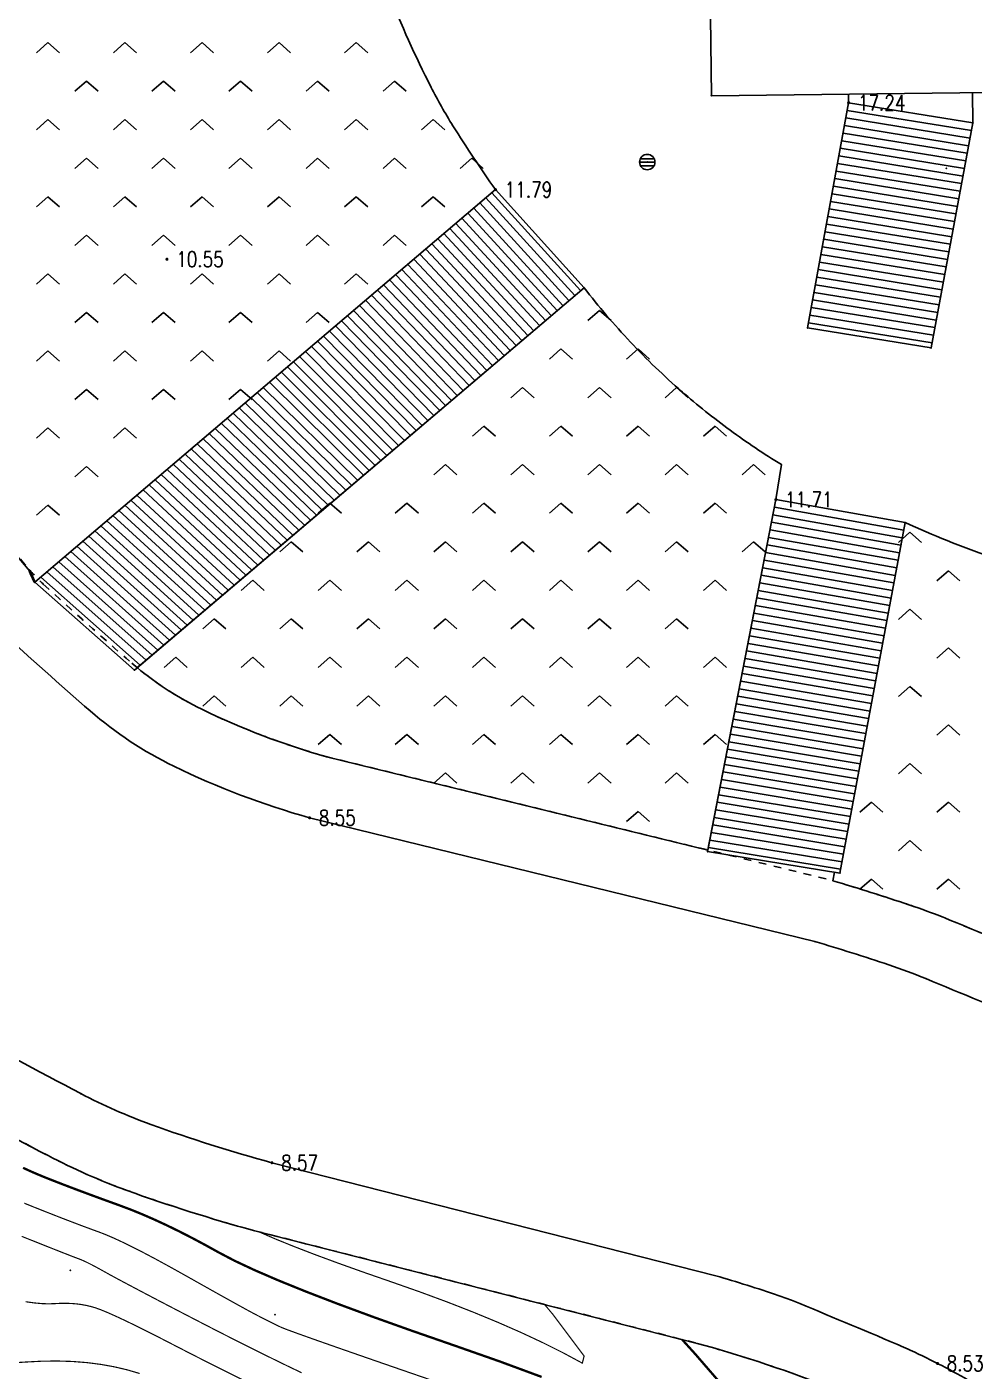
# Model space of a CAD drawing. Extents: x 940 to 2162, y 608 to 1562.
# Drawn here: x 1255 to 1316.5, y 1002.3 to 1089.5 of the extents above; entities that cross this region are included whole.
import ezdxf
from ezdxf.enums import TextEntityAlignment as Align

# ---------------------------------------------------------------- set-up
doc = ezdxf.new("R2010")
doc.units = 0
doc.header["$LTSCALE"] = 0.5
doc.header["$PDSIZE"] = 0.2
doc.linetypes.add('X6', pattern=[2, 1, -1])
doc.layers.get('0').update_dxf_attribs({"linetype": 'CONTINUOUS'})
doc.layers.add('ASSIST', color=7, linetype='CONTINUOUS', plot=False)
for name, color, linetype in [('COMPONENT', 4, 'CONTINUOUS'), ('DGX', 2, 'CONTINUOUS'), ('DLSS', 4, 'CONTINUOUS'), ('GCD', 1, 'CONTINUOUS'), ('JMD', 6, 'CONTINUOUS'), ('SXSS', 5, 'CONTINUOUS'), ('ZBTZ', 3, 'CONTINUOUS'), ('ZDH', 1, 'CONTINUOUS')]:
    doc.layers.add(name, color=color, linetype=linetype)
doc.styles.add('HZ', font='rs.shx', dxfattribs={"width": 0.8, "bigfont": 'hztxt.shx'})
doc.linetypes.add('1161', pattern='A,0,[149,AAA.SHX,S=0.15,R=0,X=0,Y=0],-1.6', length=1.6)

# ---------------------------------------------------------------- blocks, each defined once
blk = doc.blocks.new('gcbj0103')
for p, q in [((-1, 0), (1, 0)), ((-0.9, 0.43), (0.9, 0.43)), ((-0.88, -0.47), (0.88, -0.47))]:
    blk.add_line(p, q)
blk.add_circle((0, 0), 1)
blk = doc.blocks.new('gc211')
for p, q in [((0, 0), (-1.5, -1.32)), ((1.5, -1.32), (0, 0))]:
    blk.add_line(p, q)
blk = doc.blocks.new('GC200')
at = {"linetype": 'Continuous', "const_width": 0.2, "flags": 128}
blk.add_lwpolyline([(-0.1, 0, 1), (0.1, 0, 1)], format="xyb", close=True, dxfattribs=at)

msp = doc.modelspace()

# ---------------------------------------------------------------- linework, layer by layer
at = {"layer": 'ASSIST', "linetype": 'Continuous', "flags": 128}
for points in [[(1305.694, 1069.983), (1308.359, 1084.582), (1316.42, 1083.27), (1313.713, 1068.679)], [(1291.191, 1072.588), (1262.011, 1047.789), (1255.543, 1053.487), (1285.443, 1078.947)], [(1299.208, 1036.017), (1303.64, 1058.845), (1312.022, 1057.348), (1307.794, 1034.615)]]:
    msp.add_lwpolyline(points, close=True, dxfattribs=at)
at = {"layer": 'DGX', "color": 3, "linetype": 'Continuous', "const_width": 0.15, "elevation": 10}
for points in [[(1254.791, 1015.498), (1255.298, 1015.267), (1255.791, 1015.054), (1256.27, 1014.857), (1256.758, 1014.665), (1257.275, 1014.464), (1257.822, 1014.254), (1258.399, 1014.036), (1259.007, 1013.81), (1259.644, 1013.575), (1260.312, 1013.331), (1261.009, 1013.079), (1261.734, 1012.807), (1262.483, 1012.504), (1263.255, 1012.168), (1264.052, 1011.801), (1264.873, 1011.402), (1265.718, 1010.971), (1266.588, 1010.508), (1267.481, 1010.014), (1268.513, 1009.473), (1269.799, 1008.87), (1271.339, 1008.205), (1273.132, 1007.478), (1275.179, 1006.689), (1277.48, 1005.839), (1280.034, 1004.927), (1282.843, 1003.952), (1285.709, 1002.946), (1288.437, 1001.938)], [(1300.902, 1000.538), (1298.402, 1003.426), (1297.546, 1004.369)]]:
    msp.add_lwpolyline(points, dxfattribs=at)
at = {"layer": 'DGX', "linetype": 'Continuous', "const_width": 0.075}
for points, elevation in [([(1254.869, 1013.205), (1255.485, 1012.956), (1256.108, 1012.709), (1256.704, 1012.474), (1257.272, 1012.252), (1257.814, 1012.044), (1258.328, 1011.848), (1258.815, 1011.665), (1259.275, 1011.495), (1259.708, 1011.338), (1260.161, 1011.163), (1260.681, 1010.939), (1261.268, 1010.667), (1261.922, 1010.347), (1262.643, 1009.978), (1263.432, 1009.56), (1264.287, 1009.094), (1265.209, 1008.58), (1266.12, 1008.067), (1266.939, 1007.607), (1267.666, 1007.2), (1268.303, 1006.846), (1268.848, 1006.544), (1269.302, 1006.295), (1269.665, 1006.099), (1269.936, 1005.956), (1270.158, 1005.841), (1270.373, 1005.73), (1270.581, 1005.625), (1270.781, 1005.524), (1270.974, 1005.428), (1271.16, 1005.337), (1271.339, 1005.25), (1271.51, 1005.168), (1271.869, 1005.024), (1272.613, 1004.751), (1273.741, 1004.349), (1275.253, 1003.818), (1277.149, 1003.158), (1279.429, 1002.369), (1282.093, 1001.451)], 10.5), ([(1254.7, 1011.055), (1255.459, 1010.753), (1256.133, 1010.485), (1256.723, 1010.251), (1257.228, 1010.051), (1257.65, 1009.886), (1257.987, 1009.755), (1258.239, 1009.658), (1258.407, 1009.596), (1258.544, 1009.543), (1258.7, 1009.476), (1258.876, 1009.394), (1259.073, 1009.298), (1259.29, 1009.187), (1259.527, 1009.061), (1259.784, 1008.921), (1260.062, 1008.767), (1260.397, 1008.58), (1260.83, 1008.345), (1261.36, 1008.062), (1261.986, 1007.729), (1262.709, 1007.348), (1263.529, 1006.918), (1264.446, 1006.44), (1265.46, 1005.913), (1266.505, 1005.373), (1267.515, 1004.854), (1268.492, 1004.358), (1269.434, 1003.884), (1270.342, 1003.433), (1271.216, 1003.003), (1272.055, 1002.595), (1272.861, 1002.21)], 11), ([(1268.995, 1001.773), (1267.822, 1002.355), (1266.701, 1002.918), (1265.632, 1003.461), (1264.616, 1003.984), (1263.669, 1004.472), (1262.81, 1004.908), (1262.037, 1005.291), (1261.352, 1005.621), (1260.755, 1005.899), (1260.244, 1006.125), (1259.821, 1006.298), (1259.484, 1006.419), (1259.187, 1006.506), (1258.879, 1006.578), (1258.562, 1006.635), (1258.234, 1006.676), (1257.896, 1006.703), (1257.549, 1006.714), (1257.191, 1006.71), (1256.823, 1006.691), (1256.427, 1006.678), (1255.984, 1006.695), (1255.493, 1006.741), (1254.955, 1006.816)], 11.5)]:
    msp.add_lwpolyline(points, dxfattribs=dict(at, elevation=elevation))
msp.add_lwpolyline([(1270.104, 1011.347), (1270.196, 1011.304), (1271.198, 1010.871), (1272.364, 1010.399), (1273.695, 1009.886), (1275.191, 1009.333), (1276.853, 1008.739), (1278.679, 1008.106), (1280.543, 1007.451), (1282.317, 1006.796), (1284.002, 1006.138), (1285.596, 1005.48), (1287.102, 1004.82), (1288.517, 1004.159), (1289.842, 1003.496), (1291.078, 1002.832), (1291.195, 1003.292), (1289.163, 1006), (1288.626, 1006.637)], dxfattribs=at)
at = {"layer": 'DGX', "linetype": 'Continuous', "const_width": 0.075, "elevation": 12, "flags": 128}
msp.add_lwpolyline([(1262.355, 1002.16), (1261.535, 1002.4), (1260.688, 1002.598), (1259.813, 1002.754), (1258.911, 1002.868), (1257.981, 1002.941), (1257.024, 1002.971), (1256.039, 1002.96), (1255.026, 1002.907), (1254.033, 1002.847)], dxfattribs=at)
at = {"layer": 'DLSS', "linetype": 'X6'}
msp.add_lwpolyline([(1231.442, 1101.112, 0.010155), (1231.905, 1097.768, 0.040731), (1232.848, 1093.905, 0.008289), (1236.331, 1083.971, 0.025857), (1237.513, 1081.22, 0.020684), (1241.734, 1073.467, 0.016681), (1247.75, 1064.15, 0.01011), (1252.129, 1058.105, 0.015061), (1255.184, 1054.306, 0.030345), (1256.102, 1053.356, 0.007073), (1261.839, 1048.243, 0.065296), (1266.379, 1045.247, 0.045052), (1274.488, 1042.167, 0.045052)], format="xyb", dxfattribs=at)
at = {"layer": 'DLSS', "linetype": 'Continuous', "const_width": 0.175, "flags": 128}
msp.add_lwpolyline([(1255.202, 1054.218), (1255.543, 1053.487)], dxfattribs=at)
at = {"layer": 'DLSS', "linetype": 'X6', "flags": 128}
for points in [[(1220.986, 1047.25, 0.025832), (1227.657, 1038.133, 0.04167), (1232.843, 1032.749, 0.006734), (1242.305, 1024.659, 0.027926), (1245.102, 1022.585, 0.018837), (1247.965, 1020.851, 0.005961), (1256.413, 1016.291, 0.033977), (1261.532, 1014.034, 0.020512), (1269.742, 1011.439, 0.020512)], [(1307.335, 1034.118, -0.008647), (1312.263, 1032.565, -0.016915), (1314.932, 1031.572, -0.002751), (1321.915, 1028.654, -0.009621), (1324.023, 1027.712, -0.022405), (1330.1, 1024.513, -0.019846), (1336.556, 1020.384, -0.012212), (1338.24, 1019.148, -0.002864), (1344.621, 1014.162, -0.024552), (1347.945, 1011.258, -0.014324), (1352.918, 1006.18, -0.014324)], [(1298.54, 1004.116, -0.027113), (1307.452, 1001.138, -0.047867), (1311.673, 998.981, -0.008963), (1320.307, 993.25, -0.014737), (1325.252, 989.619, -0.028527), (1326.606, 988.431, -0.013099), (1329.948, 984.969, -0.013099)]]:
    msp.add_lwpolyline(points, format="xyb", dxfattribs=at)
for points in [[(1274.357, 1042.199), (1307.146, 1034.174)], [(1269.813, 1011.421), (1298.625, 1004.093)]]:
    msp.add_lwpolyline(points, dxfattribs=at)
at = {"layer": 'JMD', "linetype": 'Continuous'}
for p, q in [((1305.694, 1069.983), (1308.359, 1084.582)), ((1308.269, 1084.09), (1316.329, 1082.778)), ((1308.359, 1084.582), (1316.42, 1083.27)), ((1308.09, 1083.106), (1316.146, 1081.795)), ((1308.179, 1083.598), (1316.238, 1082.287)), ((1316.42, 1083.27), (1313.713, 1068.679)), ((1307.91, 1082.123), (1315.964, 1080.812)), ((1308, 1082.615), (1316.055, 1081.304)), ((1307.82, 1081.631), (1315.873, 1080.32)), ((1307.641, 1080.647), (1315.69, 1079.337)), ((1307.73, 1081.139), (1315.782, 1079.829)), ((1307.461, 1079.663), (1315.508, 1078.354)), ((1307.551, 1080.155), (1315.599, 1078.846)), ((1255.543, 1053.487), (1285.443, 1078.947)), ((1290.967, 1072.397), (1285.213, 1078.751)), ((1307.282, 1078.68), (1315.326, 1077.371)), ((1307.371, 1079.171), (1315.417, 1077.862)), ((1289.824, 1071.426), (1284.042, 1077.754)), ((1290.205, 1071.75), (1284.432, 1078.086)), ((1290.586, 1072.074), (1284.823, 1078.419)), ((1307.102, 1077.696), (1315.143, 1076.388)), ((1307.192, 1078.188), (1315.234, 1076.879)), ((1289.062, 1070.778), (1283.261, 1077.089)), ((1289.443, 1071.102), (1283.652, 1077.422)), ((1307.012, 1077.204), (1315.052, 1075.896)), ((1287.919, 1069.807), (1282.09, 1076.092)), ((1288.3, 1070.131), (1282.48, 1076.424)), ((1288.681, 1070.455), (1282.871, 1076.757)), ((1306.833, 1076.22), (1314.87, 1074.913)), ((1306.922, 1076.712), (1314.961, 1075.404)), ((1286.776, 1068.836), (1280.919, 1075.095)), ((1287.157, 1069.159), (1281.309, 1075.427)), ((1287.538, 1069.483), (1281.7, 1075.759)), ((1306.653, 1075.236), (1314.687, 1073.93)), ((1306.743, 1075.728), (1314.778, 1074.421)), ((1286.014, 1068.188), (1280.138, 1074.43)), ((1286.395, 1068.512), (1280.528, 1074.762)), ((1306.473, 1074.253), (1314.505, 1072.946)), ((1306.563, 1074.745), (1314.596, 1073.438)), ((1284.871, 1067.217), (1278.967, 1073.432)), ((1285.252, 1067.54), (1279.357, 1073.765)), ((1285.633, 1067.864), (1279.748, 1074.097)), ((1306.384, 1073.761), (1314.413, 1072.455)), ((1291.191, 1072.588), (1262.011, 1047.789)), ((1283.728, 1066.245), (1277.796, 1072.435)), ((1284.109, 1066.569), (1278.186, 1072.768)), ((1284.49, 1066.893), (1278.576, 1073.1)), ((1306.204, 1072.777), (1314.231, 1071.472)), ((1306.294, 1073.269), (1314.322, 1071.963)), ((1282.966, 1065.598), (1277.015, 1071.77)), ((1283.347, 1065.921), (1277.405, 1072.103)), ((1306.024, 1071.793), (1314.049, 1070.488)), ((1306.114, 1072.285), (1314.14, 1070.98)), ((1281.823, 1064.626), (1275.844, 1070.773)), ((1282.204, 1064.95), (1276.234, 1071.105)), ((1282.585, 1065.274), (1276.624, 1071.438)), ((1305.845, 1070.81), (1313.866, 1069.505)), ((1305.935, 1071.301), (1313.957, 1069.997)), ((1281.061, 1063.979), (1275.063, 1070.108)), ((1281.442, 1064.302), (1275.453, 1070.441)), ((1305.755, 1070.318), (1313.775, 1069.014)), ((1279.918, 1063.007), (1273.892, 1069.111)), ((1280.299, 1063.331), (1274.282, 1069.443)), ((1280.68, 1063.655), (1274.672, 1069.776)), ((1278.775, 1062.036), (1272.72, 1068.114)), ((1279.156, 1062.36), (1273.111, 1068.446)), ((1279.537, 1062.684), (1273.501, 1068.779)), ((1278.013, 1061.388), (1271.94, 1067.449)), ((1278.394, 1061.712), (1272.33, 1067.781)), ((1276.87, 1060.417), (1270.768, 1066.452)), ((1277.251, 1060.741), (1271.159, 1066.784)), ((1277.632, 1061.065), (1271.549, 1067.116)), ((1276.108, 1059.769), (1269.988, 1065.787)), ((1276.489, 1060.093), (1270.378, 1066.119)), ((1274.965, 1058.798), (1268.816, 1064.789)), ((1275.346, 1059.122), (1269.207, 1065.122)), ((1275.727, 1059.446), (1269.597, 1065.454)), ((1273.822, 1057.827), (1267.645, 1063.792)), ((1274.203, 1058.15), (1268.036, 1064.125)), ((1274.584, 1058.474), (1268.426, 1064.457)), ((1273.06, 1057.179), (1266.864, 1063.127)), ((1273.441, 1057.503), (1267.255, 1063.46)), ((1271.917, 1056.208), (1265.693, 1062.13)), ((1272.298, 1056.531), (1266.084, 1062.462)), ((1272.679, 1056.855), (1266.474, 1062.795)), ((1270.774, 1055.236), (1264.522, 1061.133)), ((1271.155, 1055.56), (1264.913, 1061.465)), ((1271.536, 1055.884), (1265.303, 1061.798)), ((1270.012, 1054.589), (1263.741, 1060.468)), ((1270.393, 1054.912), (1264.132, 1060.8)), ((1268.869, 1053.617), (1262.57, 1059.471)), ((1269.25, 1053.941), (1262.961, 1059.803)), ((1269.631, 1054.265), (1263.351, 1060.135)), ((1268.107, 1052.97), (1261.789, 1058.806)), ((1268.488, 1053.293), (1262.18, 1059.138)), ((1299.208, 1036.017), (1303.64, 1058.845)), ((1303.64, 1058.845), (1312.022, 1057.348)), ((1266.964, 1051.998), (1260.618, 1057.809)), ((1267.345, 1052.322), (1261.009, 1058.141)), ((1267.726, 1052.646), (1261.399, 1058.473)), ((1303.449, 1057.863), (1311.84, 1056.37)), ((1303.545, 1058.354), (1311.931, 1056.859)), ((1265.821, 1051.027), (1259.447, 1056.811)), ((1266.202, 1051.351), (1259.837, 1057.144)), ((1266.583, 1051.675), (1260.228, 1057.476)), ((1303.259, 1056.882), (1311.658, 1055.393)), ((1303.354, 1057.372), (1311.749, 1055.882)), ((1312.022, 1057.348), (1307.794, 1034.615)), ((1265.059, 1050.379), (1258.666, 1056.146)), ((1265.44, 1050.703), (1259.057, 1056.479)), ((1303.068, 1055.9), (1311.477, 1054.415)), ((1303.164, 1056.391), (1311.567, 1054.904)), ((1263.916, 1049.408), (1257.495, 1055.149)), ((1264.297, 1049.732), (1257.885, 1055.482)), ((1264.678, 1050.056), (1258.276, 1055.814)), ((1302.973, 1055.409), (1311.386, 1053.926)), ((1262.773, 1048.437), (1256.324, 1054.152)), ((1263.154, 1048.76), (1256.714, 1054.484)), ((1263.535, 1049.084), (1257.105, 1054.817)), ((1302.782, 1054.427), (1311.204, 1052.949)), ((1302.878, 1054.918), (1311.295, 1053.438)), ((1262.011, 1047.789), (1255.543, 1053.487)), ((1262.392, 1048.113), (1255.933, 1053.819)), ((1302.592, 1053.446), (1311.022, 1051.971)), ((1302.687, 1053.937), (1311.113, 1052.46)), ((1302.401, 1052.464), (1310.84, 1050.994)), ((1302.496, 1052.955), (1310.931, 1051.482)), ((1302.306, 1051.973), (1310.749, 1050.505)), ((1302.115, 1050.992), (1310.567, 1049.527)), ((1302.211, 1051.482), (1310.658, 1050.016)), ((1301.925, 1050.01), (1310.386, 1048.55)), ((1302.02, 1050.501), (1310.477, 1049.039)), ((1301.734, 1049.028), (1310.204, 1047.572)), ((1301.829, 1049.519), (1310.295, 1048.061)), ((1301.544, 1048.047), (1310.022, 1046.595)), ((1301.639, 1048.537), (1310.113, 1047.083)), ((1301.448, 1047.556), (1309.931, 1046.106)), ((1301.258, 1046.574), (1309.749, 1045.128)), ((1301.353, 1047.065), (1309.84, 1045.617)), ((1301.067, 1045.592), (1309.567, 1044.151)), ((1301.162, 1046.083), (1309.658, 1044.639)), ((1300.876, 1044.611), (1309.386, 1043.173)), ((1300.972, 1045.102), (1309.477, 1043.662)), ((1300.781, 1044.12), (1309.295, 1042.684)), ((1300.591, 1043.138), (1309.113, 1041.707)), ((1300.686, 1043.629), (1309.204, 1042.195)), ((1300.4, 1042.157), (1308.931, 1040.729)), ((1300.495, 1042.647), (1309.022, 1041.218)), ((1300.209, 1041.175), (1308.749, 1039.751)), ((1300.305, 1041.666), (1308.84, 1040.24)), ((1300.019, 1040.193), (1308.567, 1038.774)), ((1300.114, 1040.684), (1308.658, 1039.263)), ((1299.924, 1039.702), (1308.477, 1038.285)), ((1299.733, 1038.721), (1308.295, 1037.308)), ((1299.828, 1039.212), (1308.386, 1037.796)), ((1299.542, 1037.739), (1308.113, 1036.33)), ((1299.638, 1038.23), (1308.204, 1036.819)), ((1299.352, 1036.757), (1307.931, 1035.352)), ((1299.447, 1037.248), (1308.022, 1035.841)), ((1299.256, 1036.267), (1307.84, 1034.864))]:
    msp.add_line(p, q, dxfattribs=at)
at = {"layer": 'JMD', "linetype": 'Continuous', "flags": 128}
msp.add_lwpolyline([(1298.439, 1165.505), (1299.459, 1085.039), (1379.986, 1086.001), (1378.968, 1166.442)], close=True, dxfattribs=at)
for points in [[(1308.359, 1084.582), (1308.352, 1085.145)], [(1316.42, 1083.27), (1316.396, 1085.241)]]:
    msp.add_lwpolyline(points, dxfattribs=at)
at = {"layer": 'SXSS', "linetype": 'Continuous'}
for p, q in [((1273.379, 1038.205, 8.553), (1306.168, 1030.18, 8.537)), ((1270.935, 1015.831, 8.57), (1299.747, 1008.503, 10.489))]:
    msp.add_line(p, q, dxfattribs=at)
at = {"layer": 'SXSS', "linetype": 'Continuous', "flags": 128}
for points in [[(1204.667, 1104.851, 0.025568), (1205.869, 1093.471, 0.04971), (1207.361, 1087.767, 0.005749), (1212.32, 1074.85, 0.012521), (1214.813, 1069.005, 0.012475), (1220.672, 1056.972, 0.020072), (1224.793, 1049.744, 0.031265), (1229.515, 1043.141, 0.026941), (1235.847, 1036.168, 0.021449), (1242.261, 1030.349, 0.027926), (1247.605, 1026.386, 0.018837), (1250.175, 1024.83, 0.005961), (1258.527, 1020.321, 0.033977), (1263.081, 1018.314, 0.020512), (1270.935, 1015.831)], [(1273.379, 1038.205, -0.045052), (1264.578, 1041.547, -0.065296), (1259.145, 1045.133, -0.007073), (1253.321, 1050.323, -0.030345), (1252.057, 1051.632, -0.015061), (1248.847, 1055.624, -0.01011), (1244.37, 1061.804, -0.016681), (1238.205, 1071.352, -0.020684), (1233.821, 1079.403, -0.025857), (1232.472, 1082.546, -0.008289), (1228.943, 1092.608, -0.040731), (1227.842, 1097.121, -0.023277), (1226.94, 1105.19)], [(1349.902, 1003.391, 0.014324), (1345.094, 1008.301, 0.024552), (1342.073, 1010.94, 0.002864), (1335.729, 1015.897, 0.012212), (1334.207, 1017.014, 0.019846), (1328.026, 1020.967, 0.022405), (1322.274, 1023.995, 0.009621), (1320.311, 1024.873, 0.002751), (1313.369, 1027.773, 0.016915), (1310.961, 1028.67, 0.008647), (1306.168, 1030.18)], [(1299.747, 1008.503, -0.008647), (1303.794, 1007.228, -0.016915), (1304.769, 1006.865, -0.002751), (1311.481, 1004.061, -0.009621), (1312.65, 1003.538, -0.022405), (1316.61, 1001.453, -0.019846), (1321.28, 998.467, -0.012212), (1321.912, 998.003, -0.002864), (1328.051, 993.205, -0.024552), (1329.401, 992.026, -0.014324), (1333.303, 988.042, 0.008647)]]:
    msp.add_lwpolyline(points, format="xyb", dxfattribs=at)
at = {"layer": 'ZBTZ', "linetype": 'Continuous', "flags": 128}
msp.add_lwpolyline([(1232.807, 1093.892, 0.008289), (1236.291, 1083.957, 0.025857), (1237.475, 1081.201, 0.020684), (1239.562, 1077.368, 0.006142), (1247.81, 1063.983, 0.020649), (1250.031, 1060.777, 0.010264), (1255.202, 1054.218), (1255.543, 1053.487), (1285.443, 1078.947, -0.013335), (1282.682, 1083.089, -0.022932), (1281.255, 1085.609, -0.022514), (1278.494, 1091.719, 0.042501)], format="xyb", dxfattribs=at)
for points in [[(1303.64, 1058.845), (1303.999, 1061.112, -0.021227), (1300.667, 1063.343, -0.021227), (1297.537, 1065.848, -0.024539), (1294.199, 1069.062, -0.024539), (1291.191, 1072.588), (1262.392, 1048.113), (1262.193, 1047.943, 0.059731), (1266.379, 1045.247, 0.045052), (1274.488, 1042.167), (1299.227, 1036.113)], [(1334.191, 1051.344, 0.008115), (1330.624, 1052.359, 0.016248), (1328.819, 1052.779, 0.006842), (1325.195, 1053.447, -0.005667), (1320.817, 1054.244, -0.037001), (1317.538, 1055.135, -0.021131), (1312.022, 1057.348), (1307.794, 1034.615), (1307.446, 1034.672), (1307.335, 1034.118, -0.008647), (1312.263, 1032.565, -0.016915), (1314.932, 1031.572, -0.002751), (1321.915, 1028.654, -0.009621), (1324.023, 1027.712, -0.022405), (1330.1, 1024.513, -0.013658), (1334.579, 1021.726), (1334.476, 1028.45)]]:
    msp.add_lwpolyline(points, format="xyb", close=True, dxfattribs=at)
at = {"layer": 'ZBTZ', "linetype": '1161', "flags": 128}
msp.add_lwpolyline([(1330.74, 833.762), (1327.56, 840.768), (1319.707, 863.134), (1319.598, 863.445, -0.077672), (1319.176, 867.141, -0.089807), (1319.974, 870.7, -0.089946), (1322.608, 874.728, -0.118766), (1326.471, 877.237, -0.102595), (1331.41, 877.907, -0.141061), (1335.992, 876.236, -0.020708), (1338.015, 874.629, -0.026382), (1339.616, 873.089, -0.013245), (1341.446, 871.028, -0.005397), (1345.414, 866.207, -0.028768), (1347.217, 863.684, -0.015584), (1349.754, 859.369), (1356.2, 845.721, 0.167735), (1359.482, 841.341, 0.247764), (1363.284, 840.922, 0.111916), (1366.354, 843.018, 0.069822), (1369.739, 847.866, 0.053027), (1371.017, 851.218, 0.052663), (1371.567, 854.788, -0.001571), (1370.445, 864.094, -0.002172), (1369.681, 870.852, -0.000159), (1368.865, 878.383, -0.005831), (1368.835, 878.697, -0.046402), (1368.869, 882.664, 0.020508), (1369.267, 889.274, 0.003582), (1369.284, 890.636, 0.000782), (1369.306, 897.171, 0.026584), (1369.127, 900.636, 0.003874), (1368.949, 902.217), (1368.093, 906.685, 0.009169), (1365.623, 916.544, 0.037036), (1365.013, 918.279, 0.007585), (1357.022, 935.837, 0.004872), (1343.846, 962.973, 0.008475), (1342.009, 966.513, 0.003614), (1335.854, 977.703), (1329.948, 984.969, 0.013099), (1326.606, 988.431, 0.028527), (1325.252, 989.619, 0.014737), (1320.307, 993.25, 0.008963), (1311.673, 998.981, 0.047867), (1307.452, 1001.138, 0.027113), (1298.54, 1004.116), (1269.742, 1011.439, -0.020512), (1261.532, 1014.034, -0.033977), (1256.413, 1016.291, -0.005961), (1247.965, 1020.851, -0.018837), (1245.102, 1022.585, -0.027926), (1242.305, 1024.659, -0.006734), (1232.843, 1032.749, -0.04167), (1227.657, 1038.133, -0.025832), (1220.986, 1047.25), (1219.164, 1049.83), (1198.288, 1046.029), (1190.582, 1046.64), (1190.582, 1044.115), (1180.434, 1044.141), (1180.52, 1046.834), (1175.967, 1046.977), (1177.339, 952.841), (1172.053, 952.633), (1170.186, 899.769), (1161.268, 883.069), (1145.898, 871.231), (1125.512, 864.649), (1099.71, 863.887), (1069.546, 881.138), (1074.012, 867.156), (1077.612, 862.785), (1080.531, 860.039), (1081.322, 863.46), (1088.163, 863.46), (1082.903, 845.379), (1085.515, 845.893), (1090.005, 847.604), (1092.212, 841.814), (1092.782, 840.069), (1087.738, 838.245), (1087.788, 838.75, -0.027206), (1090.093, 834.638, -0.063866), (1090.967, 832.077, -0.009428), (1091.978, 826.602, -0.010278), (1092.709, 821.525, -0.011914), (1094.112, 807.365, -0.024093), (1094.307, 800.086, -0.017627), (1093.75, 790.285, -0.007981), (1091.46, 769.142), (1090.266, 759.756, -0.034067), (1095.724, 760.461, -0.049637), (1102.31, 760.204, -0.002641), (1103.782, 759.992, -0.005392), (1104.566, 759.866, -0.072064), (1109.903, 758.132, -0.111845), (1113.518, 755.204, -0.124873), (1115.369, 751.047, -0.065747), (1115.6, 745.122, -0.036581), (1114.485, 738.437, 0.034334), (1113.46, 732.463, 0.017331), (1112.757, 721.915, 0.023383), (1112.871, 714.245, 0.035855), (1113.623, 708.636, 0.020701), (1116.171, 698.504, 0.037395), (1121.194, 685.258, 0.042521), (1127.336, 674.588, 0.023131), (1130.841, 670.01, 0.0207), (1135.246, 665.198, 0.04717), (1140.59, 660.751, 0.045763), (1146.889, 657.242, 0.082528), (1154.184, 655.363, 0.066536), (1164.053, 655.811, 0.030894), (1170.375, 657.359, 0.043452), (1174.349, 658.987, 0.053054), (1181.795, 663.882, 0.087346), (1184.777, 667.358, 0.006859), (1185.162, 668.03, -0.00631), (1185.689, 668.951, -0.030276), (1189.361, 674.398, -0.021081), (1195.179, 681.366, -0.093388), (1204.127, 688.121, -0.130561), (1213.006, 689.928, -0.010639), (1220.792, 689.303, 0.006428), (1233.29, 688.193, 0.002335), (1242.048, 687.569, 0.003845), (1247.331, 687.259, 0.198568), (1251.993, 688.913, 0.144016), (1256.476, 696.199, 0.089715), (1257.029, 702.564, -0.069383), (1257.544, 713.69, -0.036422), (1260.85, 726.238, -0.155986), (1264.056, 730.545, -0.201176), (1270.425, 731.999, -0.180181), (1276.131, 728.662, -0.023263), (1278.275, 725.774, -0.025036), (1280.027, 722.865, -0.024343), (1284.36, 713.736, 0.019447), (1289.34, 702.974, 0.019178), (1295.661, 691.692, 0.062456), (1297.592, 689.274, 0.049333), (1298.871, 688.252, 0.035102), (1301.354, 686.88, 0.031434), (1304.797, 685.537, 0.071847), (1305.499, 685.42, 0.023809), (1306.045, 685.434, 0.017093), (1307.054, 685.543, 0.043665), (1310.87, 686.431, 0.036297), (1315.467, 688.312, 0.015778), (1318.218, 689.79, 0.010859), (1322.259, 692.244, 0.021309), (1324.617, 693.893, 0.012897), (1324.725, 693.98, 0.037347), (1324.729, 698.732, 0.016633), (1324.405, 701.739, 0.020292), (1323.978, 704.074, 0.118409), (1320.61, 710.916, -0.070031), (1311.692, 725.357, -0.022972), (1306.681, 738.373, -0.0249), (1303.212, 750.825, -0.055447), (1301.993, 761.741, -0.043106), (1303.164, 775.36, -0.084624), (1307.367, 787.214, -0.274119), (1314.059, 791.099, -0.174301), (1319.049, 789.254, -0.08134), (1323.489, 784.08, -0.158868), (1326.899, 769.631, 0.115392), (1329.098, 754.723, 0.02739), (1333.464, 745.227, 0.044069), (1336.764, 740.122, 0.11721), (1341.453, 736.364, 0.097181), (1349.101, 734.424, 0.13611), (1353.055, 735.291, 0.054193), (1355.838, 737.173), (1357.4, 741.046), (1359.601, 743.988), (1358.961, 747.74, 0.012312), (1357.65, 750.599, 0.027255), (1356.292, 753.032, 0.002451), (1353.397, 757.564, -0.003279), (1351.199, 761.018, -0.001211), (1348.636, 765.126, -0.001537), (1346.63, 768.381, -0.018479), (1344.35, 772.434, -0.013579), (1341.682, 777.983, -0.01746), (1340.066, 781.958, -0.019016), (1338.839, 785.749, -0.01542), (1337.304, 791.906, -0.016269), (1336.217, 797.847, -0.000047), (1335.237, 804.412, -0.000121), (1334.856, 806.965, -0.000007), (1333.963, 812.968, -0.000007), (1333.071, 818.963, -0.001307), (1332.463, 823.128, 0.000982), (1331.662, 828.632, 0.015736), (1330.74, 833.762)], format="xyb", close=True, dxfattribs=at)
at = {"layer": 'ZDH', "linetype": 'Continuous'}
for p in [(1281.255, 1085.609, 11.737), (1281.255, 1085.609, 11.737), (1299.459, 1085.039, 12.142), (1299.459, 1085.039, 12.142), (1308.359, 1084.582, 17.243), (1308.359, 1084.582, 17.243), (1316.42, 1083.27, 17.239), (1316.42, 1083.27, 17.239), (1295.291, 1080.736, 11.822), (1295.291, 1080.736, 11.822), (1314.695, 1080.32, 11.788), (1314.695, 1080.32, 11.788), (1285.443, 1078.947, 11.79), (1285.443, 1078.947, 11.79), (1264.125, 1074.431, 10.548), (1264.125, 1074.431, 10.548), (1291.191, 1072.588, 11.797), (1291.191, 1072.588, 11.797), (1305.694, 1069.983, 11.747), (1305.694, 1069.983, 11.747), (1313.713, 1068.679, 11.749), (1313.713, 1068.679, 11.749), (1297.537, 1065.848, 11.753), (1297.537, 1065.848, 11.753), (1303.999, 1061.112, 11.707), (1303.999, 1061.112, 11.707), (1303.64, 1058.845, 11.711), (1303.64, 1058.845, 11.711), (1312.022, 1057.348, 11.733), (1312.022, 1057.348, 11.733), (1255.543, 1053.487, 8.6), (1255.543, 1053.487, 8.6), (1262.011, 1047.789, 8.569), (1262.011, 1047.789, 8.569), (1259.145, 1045.133, 8.557), (1259.145, 1045.133, 8.557), (1273.379, 1038.205, 8.553), (1273.379, 1038.205, 8.553), (1299.208, 1036.017, 8.618), (1299.208, 1036.017, 8.618), (1307.794, 1034.615, 8.696), (1307.794, 1034.615, 8.696), (1306.168, 1030.18, 8.537), (1306.168, 1030.18, 8.537), (1313.369, 1027.773, 8.547), (1313.369, 1027.773, 8.547), (1258.527, 1020.321, 8.563), (1258.527, 1020.321, 8.563), (1270.935, 1015.831, 8.57), (1270.935, 1015.831, 8.57), (1257.848, 1008.847, 11.215), (1257.848, 1008.847, 11.215), (1271.145, 1005.967, 10.365), (1271.145, 1005.967, 10.365), (1314.121, 1002.816, 8.527), (1314.121, 1002.816, 8.527)]:
    msp.add_point(p, dxfattribs=at)

# ---------------------------------------------------------------- block references
at = {"layer": 'COMPONENT', "linetype": 'Continuous', "xscale": 0.5, "yscale": 0.5}
msp.add_blockref('gcbj0103', (1295.291, 1080.736, 9.424), dxfattribs=at)
at = {"layer": 'GCD', "linetype": 'Continuous'}
ref = msp.add_blockref('GC200', (1308.359, 1084.582, 17.243), dxfattribs=dict(at, xscale=0.5, yscale=0.5, zscale=0.5))
ref.add_attrib('height', '17.24', dxfattribs={"linetype": 'Continuous', "height": 1, "style": 'HZ', "width": 0.8}).set_placement((1308.959, 1084.582, 17.243), align=Align.MIDDLE_LEFT)
ref = msp.add_blockref('GC200', (1285.443, 1078.947, 11.79), dxfattribs=dict(at, xscale=0.5, yscale=0.5, zscale=0.5))
ref.add_attrib('height', '11.79', dxfattribs={"linetype": 'Continuous', "height": 1, "style": 'HZ', "width": 0.8}).set_placement((1286.043, 1078.947, 11.79), align=Align.MIDDLE_LEFT)
ref = msp.add_blockref('GC200', (1264.125, 1074.431, 10.548), dxfattribs=dict(at, xscale=0.5, yscale=0.5, zscale=0.5))
ref.add_attrib('height', '10.55', dxfattribs={"linetype": 'Continuous', "height": 1, "style": 'HZ', "width": 0.8}).set_placement((1264.725, 1074.431, 10.548), align=Align.MIDDLE_LEFT)
ref = msp.add_blockref('GC200', (1303.64, 1058.845, 11.711), dxfattribs=dict(at, xscale=0.5, yscale=0.5, zscale=0.5))
ref.add_attrib('height', '11.71', dxfattribs={"linetype": 'Continuous', "height": 1, "style": 'HZ', "width": 0.8}).set_placement((1304.24, 1058.845, 11.711), align=Align.MIDDLE_LEFT)
ref = msp.add_blockref('GC200', (1273.379, 1038.205, 8.553), dxfattribs=dict(at, xscale=0.5, yscale=0.5, zscale=0.5))
ref.add_attrib('height', '8.55', dxfattribs={"linetype": 'Continuous', "height": 1, "style": 'HZ', "width": 0.8}).set_placement((1273.979, 1038.205, 8.553), align=Align.MIDDLE_LEFT)
ref = msp.add_blockref('GC200', (1270.935, 1015.831, 8.57), dxfattribs=dict(at, xscale=0.5, yscale=0.5, zscale=0.5))
ref.add_attrib('height', '8.57', dxfattribs={"linetype": 'Continuous', "height": 1, "style": 'HZ', "width": 0.8}).set_placement((1271.535, 1015.831, 8.57), align=Align.MIDDLE_LEFT)
ref = msp.add_blockref('GC200', (1314.121, 1002.816, 8.527), dxfattribs=dict(at, xscale=0.5, yscale=0.5, zscale=0.5))
ref.add_attrib('height', '8.53', dxfattribs={"linetype": 'Continuous', "height": 1, "style": 'HZ', "width": 0.8}).set_placement((1314.721, 1002.816, 8.527), align=Align.MIDDLE_LEFT)
at = {"layer": 'ZBTZ', "linetype": 'Continuous', "xscale": 0.5, "yscale": 0.5}
for p in [(1256.4, 1088.487), (1261.4, 1088.487), (1266.4, 1088.487), (1271.4, 1088.487), (1276.4, 1088.487), (1258.9, 1085.987), (1263.9, 1085.987), (1268.9, 1085.987), (1273.9, 1085.987), (1278.9, 1085.987), (1256.4, 1083.487), (1261.4, 1083.487), (1266.4, 1083.487), (1271.4, 1083.487), (1276.4, 1083.487), (1281.4, 1083.487), (1258.9, 1080.987), (1263.9, 1080.987), (1268.9, 1080.987), (1273.9, 1080.987), (1278.9, 1080.987), (1283.9, 1080.987), (1256.4, 1078.487), (1261.4, 1078.487), (1266.4, 1078.487), (1271.4, 1078.487), (1276.4, 1078.487), (1281.4, 1078.487), (1258.9, 1075.987), (1263.9, 1075.987), (1268.9, 1075.987), (1273.9, 1075.987), (1278.9, 1075.987), (1256.4, 1073.487), (1261.4, 1073.487), (1266.4, 1073.487), (1271.4, 1073.487), (1276.4, 1073.487), (1258.9, 1070.987), (1263.9, 1070.987), (1268.9, 1070.987), (1273.9, 1070.987), (1292.193, 1071.113), (1256.4, 1068.487), (1261.4, 1068.487), (1266.4, 1068.487), (1271.4, 1068.487), (1289.693, 1068.613), (1294.693, 1068.613), (1258.9, 1065.987), (1263.9, 1065.987), (1268.9, 1065.987), (1287.193, 1066.113), (1292.193, 1066.113), (1297.193, 1066.113), (1256.4, 1063.487), (1261.4, 1063.487), (1284.693, 1063.613), (1289.693, 1063.613), (1294.693, 1063.613), (1299.693, 1063.613), (1282.193, 1061.113), (1287.193, 1061.113), (1292.193, 1061.113), (1297.193, 1061.113), (1302.193, 1061.113), (1258.9, 1060.987), (1256.4, 1058.487), (1274.693, 1058.613), (1279.693, 1058.613), (1284.693, 1058.613), (1289.693, 1058.613), (1294.693, 1058.613), (1299.693, 1058.613), (1272.193, 1056.113), (1277.193, 1056.113), (1282.193, 1056.113), (1287.193, 1056.113), (1292.193, 1056.113), (1297.193, 1056.113), (1302.193, 1056.113), (1312.335, 1056.726), (1314.835, 1054.226), (1269.693, 1053.613), (1274.693, 1053.613), (1279.693, 1053.613), (1284.693, 1053.613), (1289.693, 1053.613), (1294.693, 1053.613), (1299.693, 1053.613), (1312.335, 1051.726), (1267.193, 1051.113), (1272.193, 1051.113), (1277.193, 1051.113), (1282.193, 1051.113), (1287.193, 1051.113), (1292.193, 1051.113), (1297.193, 1051.113), (1314.835, 1049.226), (1264.693, 1048.613), (1269.693, 1048.613), (1274.693, 1048.613), (1279.693, 1048.613), (1284.693, 1048.613), (1289.693, 1048.613), (1294.693, 1048.613), (1299.693, 1048.613), (1312.335, 1046.726), (1267.193, 1046.113), (1272.193, 1046.113), (1277.193, 1046.113), (1282.193, 1046.113), (1287.193, 1046.113), (1292.193, 1046.113), (1297.193, 1046.113), (1314.835, 1044.226), (1274.693, 1043.613), (1279.693, 1043.613), (1284.693, 1043.613), (1289.693, 1043.613), (1294.693, 1043.613), (1299.693, 1043.613), (1282.193, 1041.113), (1287.193, 1041.113), (1292.193, 1041.113), (1297.193, 1041.113), (1312.335, 1041.726), (1294.693, 1038.613), (1309.835, 1039.226), (1314.835, 1039.226), (1312.335, 1036.726), (1309.835, 1034.226), (1314.835, 1034.226)]:
    msp.add_blockref('gc211', p, dxfattribs=at)

doc.saveas('drawing.dxf')
